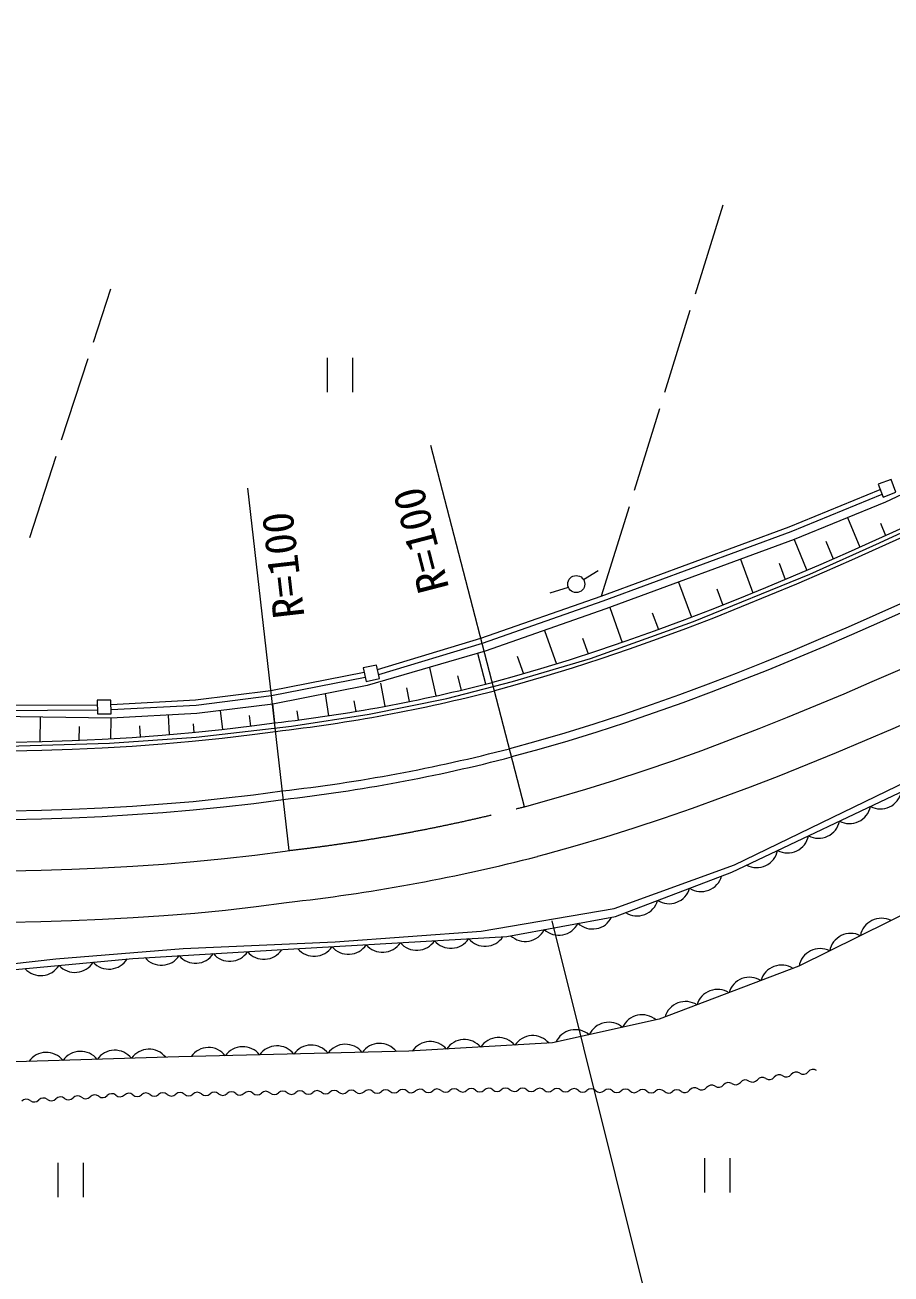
# Model space of a CAD drawing. Units: millimetres, scale not verified. Extents: x 40000 to 680000, y 20000 to 380000.
# Drawn here: x 390577 to 441173, y 238907 to 311853 of the extents above; entities that cross this region are included whole.
import ezdxf
from ezdxf.enums import TextEntityAlignment as Align

# ---------------------------------------------------------------- set-up
doc = ezdxf.new("R2010")
doc.units = ezdxf.units.MM
doc.header["$LTSCALE"] = 1000
doc.linetypes.add('CHAIN', pattern=[18.5, 12, -1.5, 3.5, -1.5])
for name, color, linetype, lineweight in [('M-BGD', 7, 'Continuous', 13), ('M-BMK', 2, 'CHAIN', 13), ('M-STR-HTXT', 7, 'Continuous', 13), ('M-STR-STRC', 7, 'Continuous', 13)]:
    doc.layers.add(name, color=color, linetype=linetype, lineweight=lineweight)
doc.styles.add('ＭＳ ゴシック', font='')
doc.styles.get('ＭＳ ゴシック').set_extended_font_data('MS Gothic')

msp = doc.modelspace()

# ---------------------------------------------------------------- linework, layer by layer
at = {"layer": 'M-BGD'}
for p, q in [((431338, 301334), (429721, 296125)), ((395578, 296424), (394559, 293302)), ((429424, 295170), (427941, 290395)), ((394249, 292352), (392696, 287599)), ((408226, 292416), (408226, 290416)), ((409726, 290416), (409726, 292416)), ((427645, 289440), (426162, 284664)), ((448993, 287784), (440847, 283992)), ((392386, 286648), (390833, 281895)), ((493974, 285739), (435786, 256882)), ((435222, 282548), (440540, 284731)), ((435331, 282268), (440646, 284450)), ((440847, 283992), (435512, 281802)), ((425866, 283709), (424248, 278500)), ((438632, 283082), (439341, 281355)), ((424248, 278500), (435222, 282548)), ((440555, 282753), (440851, 282032)), ((424350, 278218), (435331, 282268)), ((435512, 281802), (424519, 277748)), ((431869, 262373), (473373, 282034)), ((435512, 281802), (436251, 280003)), ((437359, 281700), (437783, 280667)), ((432378, 280646), (433103, 278682)), ((434638, 280426), (434992, 279466)), ((424071, 279969), (423213, 279457)), ((421255, 278686), (422321, 279011)), ((428753, 279309), (429509, 277260)), ((430992, 278918), (431341, 277973)), ((417212, 276036), (424248, 278500)), ((417306, 275751), (424350, 278218)), ((424519, 277748), (417458, 275275)), ((424743, 277826), (425458, 275784)), ((427228, 277513), (427587, 276541)), ((420933, 276492), (421621, 274526)), ((411176, 274209), (417212, 276036)), ((411241, 273915), (417306, 275751)), ((423157, 276046), (423481, 275122)), ((417458, 275275), (410575, 273268)), ((417495, 273360), (417038, 275152)), ((414591, 272670), (414224, 274332)), ((419339, 274992), (419699, 273964)), ((404937, 272984), (410393, 274048)), ((404984, 272688), (410457, 273755)), ((416074, 273010), (415874, 273849)), ((400543, 272434), (404937, 272984)), ((410575, 273268), (405050, 272192)), ((411615, 272064), (411362, 273422)), ((413046, 272343), (412883, 273147)), ((387640, 272120), (394804, 272149)), ((395604, 272173), (400543, 272434)), ((395606, 271873), (400569, 272135)), ((400569, 272135), (404984, 272688)), ((405050, 272192), (400614, 271637)), ((405175, 271097), (405049, 272200)), ((408322, 271512), (408131, 272792)), ((409919, 271764), (409815, 272385)), ((395616, 271373), (378740, 271602)), ((387637, 271820), (394806, 271849)), ((391455, 271429), (391436, 269999)), ((395599, 271373), (395582, 270171)), ((400614, 271637), (395616, 271373)), ((398936, 271548), (398996, 270407)), ((401979, 271808), (402116, 270709)), ((403680, 271516), (403756, 270906)), ((406555, 271265), (406485, 271807)), ((393743, 270885), (393732, 270079)), ((397264, 270921), (397297, 270278)), ((400409, 271040), (400436, 270535)), ((425078, 259792), (431869, 262373)), ((418726, 258623), (425078, 259792)), ((406288, 257890), (418726, 258623)), ((396877, 257343), (406288, 257890)), ((384277, 256137), (396877, 257343)), ((435786, 256882), (427630, 253789)), ((427630, 253789), (421405, 252399)), ((421405, 252399), (412995, 251915)), ((412995, 251915), (399566, 251594)), ((399566, 251594), (390030, 251293)), ((392505, 245392), (392505, 243392)), ((394005, 243392), (394005, 245392)), ((430276, 245668), (430276, 243668)), ((431776, 243668), (431776, 245668))]:
    msp.add_line(p, q, dxfattribs=at)
for points in [[(339372, 271897), (371681, 270056), (378940, 269783), (388209, 269702), (395512, 269916), (400574, 270269), (406141, 270906), (410677, 271610), (415225, 272519), (419064, 273520), (423608, 274859), (429641, 277013), (436422, 279778), (440491, 281602), (449228, 285640), (474885, 298053), (481907, 301298), (488729, 304209), (494323, 306292), (500830, 308424), (508023, 310214), (512516, 311050), (517401, 311853)], [(324904, 258365), (335334, 255709), (341242, 254568), (347227, 253985), (360312, 254017), (382172, 256174), (392380, 257309), (399823, 257912), (408701, 258312), (417226, 258921), (425001, 260262), (432036, 262812), (489770, 290771)], [(449783, 286175), (448200, 285431), (446617, 284689), (445032, 283951), (443446, 283216), (441856, 282488), (440264, 281766), (438667, 281054), (437065, 280352), (435459, 279662), (433847, 278986), (432228, 278324), (430603, 277680), (428971, 277053), (427331, 276446), (425683, 275861), (424028, 275298), (422364, 274761), (420692, 274249), (419012, 273766), (417881, 273459)], [(450002, 285725), (448417, 284981), (446831, 284238), (445244, 283498), (443655, 282763), (442064, 282033), (440468, 281311), (438869, 280598), (437266, 279895), (435657, 279204), (434042, 278526), (432421, 277864), (430794, 277218), (429159, 276590), (427517, 275982), (425868, 275396), (424210, 274832), (422544, 274293), (420870, 273781), (419187, 273296), (418006, 272975)], [(451534, 282578), (449932, 281827), (448331, 281078), (446727, 280331), (445122, 279589), (443514, 278853), (441903, 278124), (440287, 277403), (438668, 276693), (437043, 275995), (435412, 275310), (433775, 274640), (432132, 273987), (430481, 273351), (428824, 272735), (427158, 272140), (425485, 271568), (423803, 271021), (422113, 270499), (420415, 270005), (418885, 269587)], [(370503, 270342), (372258, 270275), (374014, 270209), (375769, 270147), (377524, 270090), (379280, 270039), (381036, 269997), (382792, 269964), (384548, 269942), (386305, 269934), (388061, 269940), (389817, 269962), (391573, 270002), (393329, 270061), (395083, 270141), (396837, 270244), (398589, 270372), (400338, 270525), (402085, 270705), (403829, 270915), (405152, 271094)], [(370474, 269843), (372231, 269776), (373989, 269710), (375746, 269648), (377504, 269591), (379262, 269540), (381020, 269497), (382778, 269464), (384536, 269442), (386295, 269434), (388054, 269440), (389812, 269461), (391570, 269501), (393328, 269560), (395085, 269641), (396840, 269743), (398594, 269870), (400346, 270023), (402095, 270203), (403842, 270412), (405209, 270598)], [(370269, 266349), (372041, 266281), (373814, 266215), (375586, 266153), (377359, 266095), (379132, 266044), (380906, 266000), (382679, 265967), (384453, 265944), (386226, 265934), (388000, 265939), (389774, 265960), (391547, 265998), (393320, 266056), (395092, 266135), (396863, 266235), (398632, 266360), (400400, 266511), (402165, 266689), (403926, 266895), (405606, 267120)]]:
    msp.add_lwpolyline(points, dxfattribs=at)
for points in [[(440711, 284278), (441460, 284560), (441177, 285308), (440429, 285026)], [(410509, 273519), (411290, 273690), (411119, 274471), (410337, 274300)], [(394808, 271621), (395608, 271628), (395601, 272428), (394801, 272421)]]:
    msp.add_lwpolyline(points, close=True, dxfattribs=at)
msp.add_circle((422783, 279201), 500, dxfattribs=at)
for centre, radius, start, end in [((394663, 362998), 92500, 276.51104, 284.5366), ((394663, 362998), 93000, 276.51104, 284.5366), ((394663, 362998), 96500, 276.51104, 284.5366), ((440551, 267316), 1250, 242.21723, 348.47744), ((438744, 266460), 1250, 242.21723, 348.47744), ((436936, 265603), 1250, 242.21723, 348.47744), ((435129, 264747), 1250, 242.21723, 348.47744), ((433321, 263891), 1250, 242.21723, 348.47744), ((430076, 262494), 1250, 237.67948, 343.93968), ((428207, 261783), 1250, 237.67948, 343.93968), ((426337, 261073), 1250, 237.67948, 343.93968), ((423733, 260307), 1250, 227.29561, 333.55581), ((419799, 259583), 1250, 227.29561, 333.55581), ((421766, 259945), 1250, 227.29561, 333.55581), ((440610, 258437), 1250, 63.24783, 169.50804), ((411464, 258947), 1250, 220.24172, 326.50193), ((413461, 259064), 1250, 220.24172, 326.50193), ((415458, 259182), 1250, 220.24172, 326.50193), ((417454, 259299), 1250, 220.24172, 326.50193), ((438818, 257549), 1250, 63.24783, 169.50804), ((400541, 258307), 1250, 220.19937, 326.45958), ((402537, 258423), 1250, 220.19937, 326.45958), ((404534, 258540), 1250, 220.19937, 326.45958), ((407471, 258711), 1250, 220.24172, 326.50193), ((409468, 258829), 1250, 220.24172, 326.50193), ((437026, 256660), 1250, 63.24783, 169.50804), ((391501, 257582), 1250, 222.3365, 328.5967), ((393492, 257772), 1250, 222.3365, 328.5967), ((395483, 257963), 1250, 222.3365, 328.5967), ((398544, 258191), 1250, 220.19937, 326.45958), ((434779, 255698), 1250, 57.63425, 163.89446), ((432909, 254989), 1250, 57.63425, 163.89446), ((431039, 254280), 1250, 57.63425, 163.89446), ((429169, 253571), 1250, 57.63425, 163.89446), ((426632, 252798), 1250, 49.46151, 155.72172), ((422729, 251926), 1250, 49.46151, 155.72172), ((424681, 252362), 1250, 49.46151, 155.72172), ((414248, 251236), 1250, 40.16499, 146.4252), ((416245, 251351), 1250, 40.16499, 146.4252), ((418241, 251466), 1250, 40.16499, 146.4252), ((420238, 251581), 1250, 40.16499, 146.4252), ((391823, 250599), 1250, 38.67712, 144.93733), ((393822, 250662), 1250, 38.67712, 144.93733), ((395822, 250725), 1250, 38.67712, 144.93733), ((397821, 250788), 1250, 38.67712, 144.93733), ((401300, 250885), 1250, 38.23944, 144.49965), ((403300, 250933), 1250, 38.23944, 144.49965), ((405299, 250981), 1250, 38.23944, 144.49965), ((407299, 251028), 1250, 38.23944, 144.49965), ((409298, 251076), 1250, 38.23944, 144.49965), ((411297, 251124), 1250, 38.23944, 144.49965), ((432662, 249880), 362, 55.18395, 142.38959), ((433077, 250475), 362, 235.18395, 322.38959), ((433651, 250033), 362, 55.18395, 142.38959), ((434066, 250628), 362, 235.18395, 322.38959), ((434641, 250186), 362, 55.18395, 142.38959), ((435056, 250781), 362, 235.18395, 322.38959), ((435630, 250338), 362, 55.18395, 142.38959), ((436045, 250934), 362, 235.18395, 322.38959), ((436619, 250491), 362, 55.18395, 142.38959), ((397637, 249117), 362, 47.1868, 134.39244), ((398638, 249131), 362, 47.1868, 134.39244), ((399639, 249145), 362, 47.1868, 134.39244), ((400640, 249158), 362, 47.1868, 134.39244), ((401641, 249172), 362, 47.1868, 134.39244), ((402642, 249186), 362, 47.1868, 134.39244), ((403643, 249200), 362, 47.1868, 134.39244), ((404644, 249214), 362, 47.1868, 134.39244), ((405137, 249745), 362, 227.1868, 314.39244), ((405645, 249227), 362, 47.1868, 134.39244), ((406138, 249759), 362, 227.1868, 314.39244), ((406646, 249241), 362, 47.1868, 134.39244), ((407139, 249773), 362, 227.1868, 314.39244), ((407646, 249255), 362, 47.1868, 134.39244), ((408140, 249787), 362, 227.1868, 314.39244), ((408647, 249269), 362, 47.1868, 134.39244), ((409141, 249801), 362, 227.1868, 314.39244), ((409648, 249283), 362, 47.1868, 134.39244), ((410142, 249814), 362, 227.1868, 314.39244), ((410649, 249296), 362, 47.1868, 134.39244), ((411143, 249828), 362, 227.1868, 314.39244), ((411650, 249310), 362, 47.1868, 134.39244), ((412144, 249842), 362, 227.1868, 314.39244), ((412651, 249324), 362, 47.1868, 134.39244), ((413145, 249856), 362, 227.1868, 314.39244), ((413652, 249338), 362, 47.1868, 134.39244), ((414146, 249870), 362, 227.1868, 314.39244), ((414653, 249352), 362, 47.1868, 134.39244), ((415147, 249883), 362, 227.1868, 314.39244), ((415654, 249365), 362, 47.1868, 134.39244), ((416147, 249897), 362, 227.1868, 314.39244), ((416655, 249379), 362, 47.1868, 134.39244), ((417148, 249911), 362, 227.1868, 314.39244), ((417656, 249393), 362, 47.1868, 134.39244), ((418149, 249925), 362, 227.1868, 314.39244), ((418656, 249407), 362, 47.1868, 134.39244), ((419157, 249932), 362, 225.78493, 312.99057), ((419651, 249402), 362, 45.78493, 132.99057), ((420158, 249922), 362, 225.78493, 312.99057), ((420652, 249391), 362, 45.78493, 132.99057), ((421158, 249911), 362, 225.78493, 312.99057), ((421653, 249381), 362, 45.78493, 132.99057), ((422159, 249900), 362, 225.78493, 312.99057), ((422654, 249370), 362, 45.78493, 132.99057), ((423160, 249890), 362, 225.78493, 312.99057), ((423655, 249359), 362, 45.78493, 132.99057), ((424161, 249879), 362, 225.78493, 312.99057), ((424656, 249349), 362, 45.78493, 132.99057), ((425162, 249868), 362, 225.78493, 312.99057), ((425657, 249338), 362, 45.78493, 132.99057), ((426163, 249858), 362, 225.78493, 312.99057), ((426658, 249327), 362, 45.78493, 132.99057), ((427164, 249847), 362, 225.78493, 312.99057), ((427658, 249317), 362, 45.78493, 132.99057), ((428165, 249836), 362, 225.78493, 312.99057), ((428659, 249306), 362, 45.78493, 132.99057), ((429120, 249863), 362, 235.18395, 322.38959), ((429694, 249421), 362, 55.18395, 142.38959), ((430109, 250016), 362, 235.18395, 322.38959), ((430684, 249574), 362, 55.18395, 142.38959), ((431099, 250169), 362, 235.18395, 322.38959), ((431673, 249727), 362, 55.18395, 142.38959), ((432088, 250322), 362, 235.18395, 322.38959), ((390654, 248761), 362, 50.02167, 137.22731), ((391121, 249317), 362, 230.02167, 317.22731), ((391653, 248824), 362, 50.02167, 137.22731), ((392120, 249380), 362, 230.02167, 317.22731), ((392652, 248888), 362, 50.02167, 137.22731), ((393119, 249443), 362, 230.02167, 317.22731), ((393651, 248951), 362, 50.02167, 137.22731), ((394118, 249507), 362, 230.02167, 317.22731), ((394650, 249014), 362, 50.02167, 137.22731), ((395117, 249570), 362, 230.02167, 317.22731), ((395649, 249078), 362, 50.02167, 137.22731), ((396129, 249621), 362, 227.1868, 314.39244), ((396637, 249103), 362, 47.1868, 134.39244), ((397130, 249635), 362, 227.1868, 314.39244), ((398131, 249649), 362, 227.1868, 314.39244), ((399132, 249663), 362, 227.1868, 314.39244), ((400133, 249676), 362, 227.1868, 314.39244), ((401134, 249690), 362, 227.1868, 314.39244), ((402135, 249704), 362, 227.1868, 314.39244), ((403136, 249718), 362, 227.1868, 314.39244), ((404137, 249732), 362, 227.1868, 314.39244)]:
    msp.add_arc(centre, radius, start, end, dxfattribs=at)
at = {"layer": 'M-BMK'}
for points in [[(453066, 279431), (451446, 278673), (449825, 277915), (448203, 277161), (446579, 276411), (444953, 275666), (443323, 274929), (441689, 274201), (440051, 273483), (438407, 272776), (436758, 272083), (435103, 271404), (433441, 270741), (431773, 270097), (430097, 269471), (428413, 268867), (426722, 268285), (425022, 267727), (423314, 267195), (421598, 266690), (419874, 266214), (419658, 266157)], [(370063, 262854), (371851, 262786), (373639, 262720), (375426, 262657), (377214, 262599), (379002, 262547), (380791, 262503), (382579, 262469), (384368, 262445), (386157, 262435), (387945, 262439), (389734, 262458), (391522, 262495), (393310, 262552), (395098, 262629), (396884, 262728), (398668, 262851), (400451, 262999), (402231, 263174), (404008, 263378), (405782, 263611), (406003, 263643)]]:
    msp.add_lwpolyline(points, dxfattribs=at)
msp.add_arc((394663, 362998), 100000, 276.51104, 284.5366, dxfattribs=at)
at = {"layer": 'M-STR-HTXT'}
for p, q in [((419763, 266199), (414295, 287288)), ((406003, 263643), (403588, 284802)), ((427731, 234035), (421385, 259538))]:
    msp.add_line(p, q, dxfattribs=at)
at = {"layer": 'M-STR-STRC'}
for points in [[(451753, 282129), (450149, 281377), (448545, 280626), (446939, 279879), (445332, 279136), (443721, 278398), (442108, 277668), (440490, 276947), (438868, 276236), (437241, 275537), (435608, 274851), (433969, 274180), (432323, 273525), (430671, 272889), (429010, 272271), (427343, 271675), (425667, 271102), (423983, 270553), (422291, 270030), (420591, 269535), (419010, 269103)], [(454379, 276734), (452748, 275971), (451116, 275209), (449483, 274450), (447848, 273695), (446210, 272947), (444569, 272205), (442924, 271472), (441275, 270749), (439620, 270038), (437960, 269339), (436294, 268656), (434622, 267988), (432942, 267338), (431256, 266708), (429561, 266098), (427859, 265510), (426149, 264946), (424430, 264408), (422703, 263897), (420968, 263415), (420516, 263295)], [(370239, 265849), (372014, 265782), (373789, 265716), (375564, 265653), (377339, 265595), (379114, 265544), (380889, 265500), (382665, 265467), (384441, 265444), (386216, 265434), (387992, 265439), (389768, 265460), (391544, 265498), (393319, 265555), (395093, 265634), (396866, 265734), (398638, 265859), (400407, 266009), (402174, 266186), (403938, 266392), (405663, 266623)], [(369887, 259860), (371688, 259792), (373488, 259725), (375289, 259662), (377089, 259603), (378890, 259551), (380691, 259506), (382493, 259471), (384294, 259447), (386096, 259436), (387897, 259439), (389699, 259457), (391500, 259493), (393301, 259548), (395101, 259624), (396900, 259721), (398698, 259843), (400493, 259989), (402286, 260162), (404077, 260364), (405864, 260595), (406343, 260662)]]:
    msp.add_lwpolyline(points, dxfattribs=at)
for radius in [97000, 103000]:
    msp.add_arc((394663, 362998), radius, 276.51104, 284.5366, dxfattribs=at)

# ---------------------------------------------------------------- texts
at = {"layer": 'M-STR-HTXT', "style": 'ＭＳ ゴシック'}
for rotation, p in [(104.537, (415899, 279109)), (96.511, (407456, 277369))]:
    msp.add_text('R=100', height=1833, rotation=rotation, dxfattribs=at).set_placement(p, align=Align.BOTTOM_LEFT)

doc.saveas('drawing.dxf')
